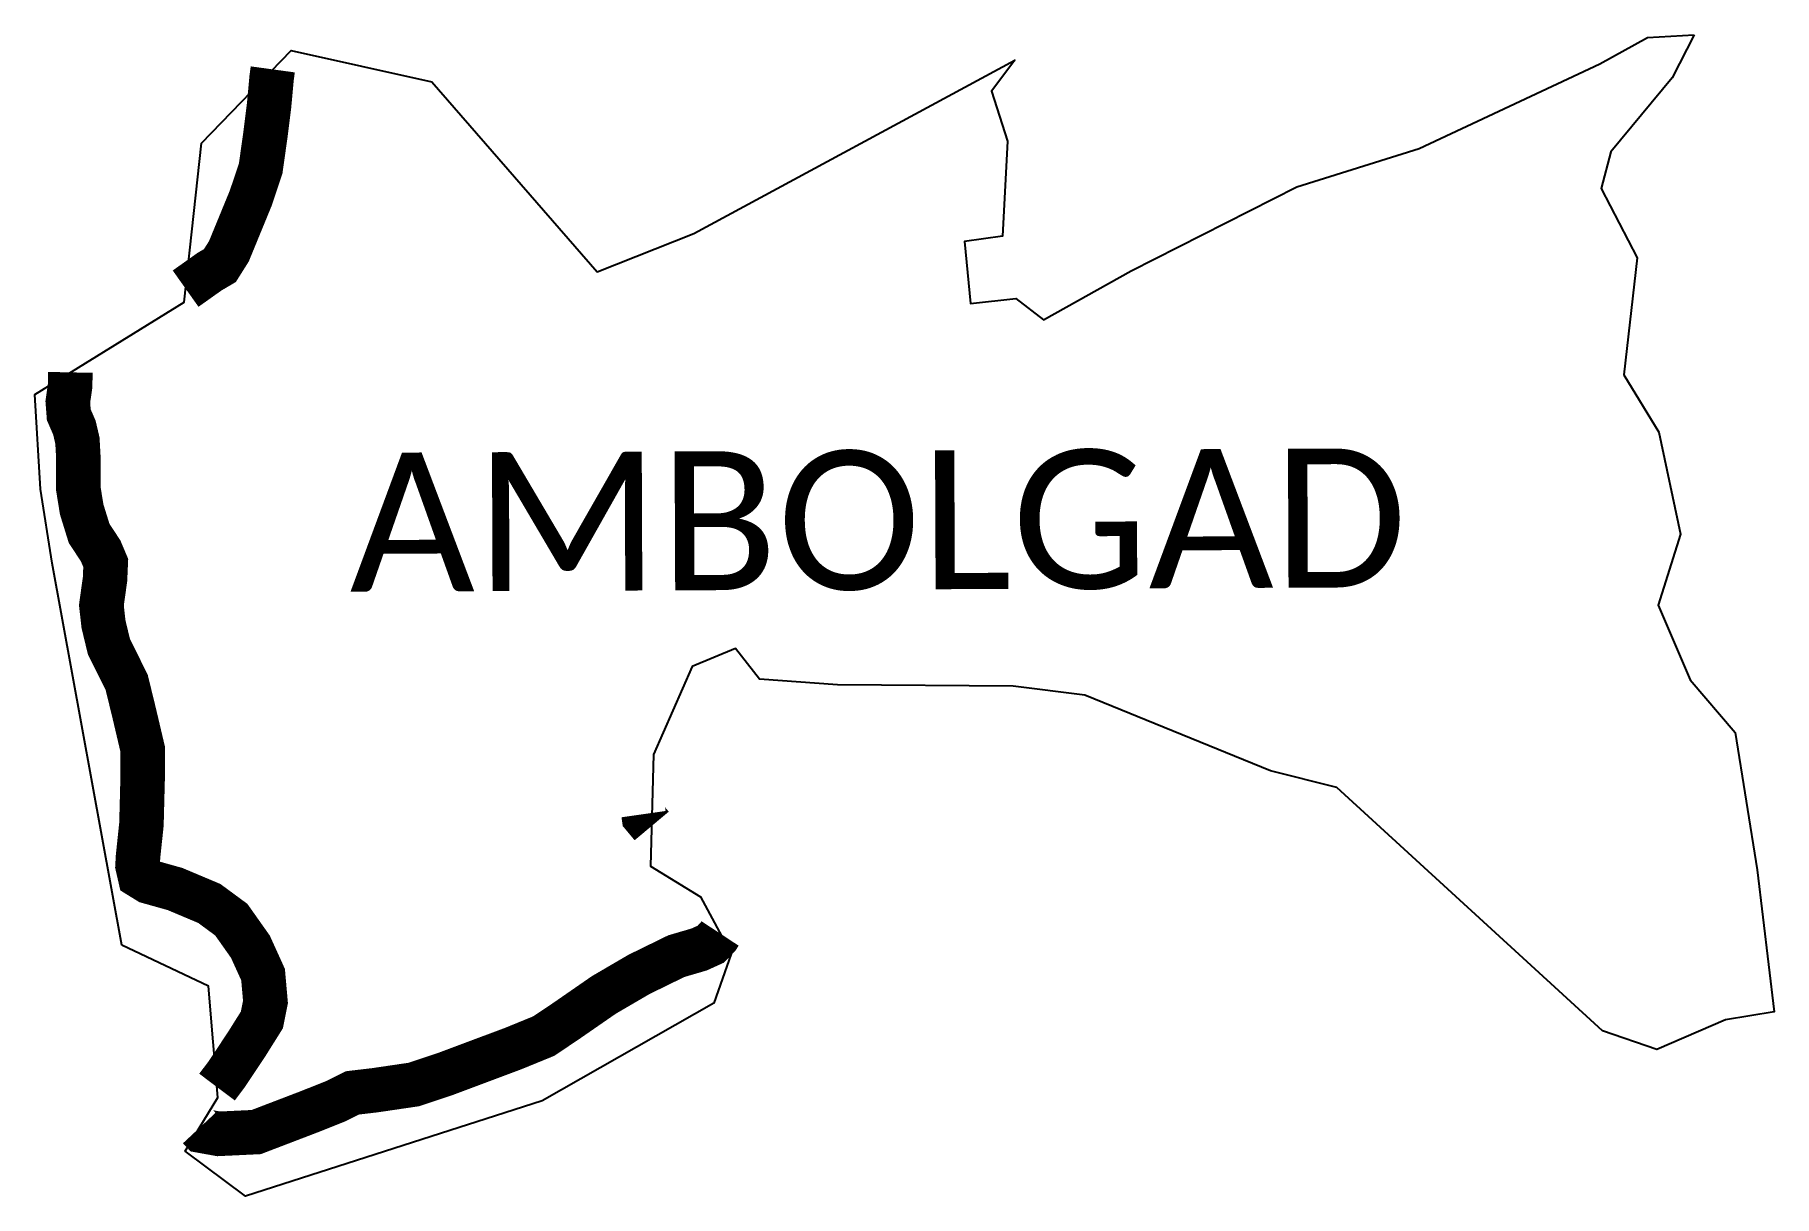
# Model space of a CAD drawing. Header units: metres. Extents: x 321038 to 322991, y 1840017 to 1841321.
import ezdxf

# ---------------------------------------------------------------- set-up
doc = ezdxf.new("R2010")
doc.units = ezdxf.units.M
doc.layers.add('NATURALLY PROTECTED', color=3, linetype='Continuous')
doc.layers.add('VILLAGE NAME', color=250, linetype='Continuous')
doc.styles.get("Standard").update_dxf_attribs({"font": 'simplex.shx'})

msp = doc.modelspace()

# ---------------------------------------------------------------- linework, layer by layer
at = {"color": 4, "flags": 128}
for points in [[(322901.4, 1841321.4), (322876.9, 1841273.2), (322808, 1841190.2), (322797.1, 1841148.7), (322837.3, 1841070.9), (322822.4, 1840939.7), (322861.8, 1840875.3), (322886, 1840760.6), (322860.9, 1840681), (322897.1, 1840597), (322947.4, 1840538), (322972.4, 1840383.8), (322991.4, 1840224.3), (322936.8, 1840215.6), (322859.6, 1840182), (322798.4, 1840202.9), (322500.2, 1840476.4), (322425.7, 1840495.1), (322217.1, 1840579.9), (322136.5, 1840589.9), (321939.2, 1840591.7), (321851.5, 1840598.1), (321824.7, 1840632.3), (321776.1, 1840612.3), (321732.7, 1840513.5), (321729.4, 1840388), (321785.3, 1840353.6), (321819.8, 1840289.5), (321800.4, 1840234), (321607.5, 1840124.3), (321274.3, 1840017.4), (321206.5, 1840068.1), (321243.4, 1840128.1), (321232.7, 1840253.1), (321135.3, 1840299.2), (321057.2, 1840728.3), (321044.2, 1840811.2), (321037.7, 1840917.6), (321205.5, 1841021.4), (321224.8, 1841199.6), (321325.5, 1841303.8), (321483.5, 1841268.7), (321669.2, 1841055.3), (321778, 1841098.2), (322138.5, 1841293), (322112.4, 1841258.3), (322130.2, 1841202.1), (322124.7, 1841095.4), (322082.1, 1841089.5), (322088.7, 1841019.8), (322139.7, 1841025.5), (322170.7, 1841001.3), (322269.2, 1841056.6), (322455.1, 1841150.9), (322592.5, 1841193.9), (322795.4, 1841288.7), (322849, 1841318.5)], [(322849, 1841318.5), (322901.4, 1841321.4)]]:
    msp.add_lwpolyline(points, dxfattribs=at)
at = {"layer": 'NATURALLY PROTECTED', "const_width": 50, "flags": 128}
for points in [[(321305, 1841282.6), (321303.7, 1841273.1), (321300.9, 1841242.5), (321296.9, 1841210.3), (321291.4, 1841171.2), (321280.2, 1841137.9), (321255.7, 1841078.3), (321245.6, 1841062.3), (321234, 1841055.5), (321207.1, 1841036.4)], [(321077.7, 1840942.4), (321077.4, 1840927.4), (321074.8, 1840909.3), (321075.9, 1840894.8), (321082.2, 1840880.3), (321085.6, 1840865.7), (321086.6, 1840847.8), (321086.6, 1840811.9), (321090.4, 1840788.5), (321098.7, 1840761.7), (321111.7, 1840741.9), (321117.4, 1840728.4), (321116.6, 1840710.2), (321112.5, 1840680.8), (321114.9, 1840659.6), (321121, 1840634.3), (321140.9, 1840594.4), (321149.3, 1840560), (321158.8, 1840519.7), (321158.8, 1840484.9), (321157.5, 1840435), (321153.7, 1840399.1), (321153.1, 1840388.3), (321155.8, 1840376.5), (321165.2, 1840370.7), (321195.2, 1840362.3), (321233.7, 1840346.1), (321258.4, 1840327.9), (321279.9, 1840297.5), (321294.1, 1840266.2), (321296.8, 1840235.6), (321292.8, 1840215.4), (321275.9, 1840188.4), (321253, 1840154), (321242.4, 1840139.9)], [(321730.6, 1840433.1), (321727.5, 1840436.8), (321721.8, 1840443.6), (321721.4, 1840446.4)], [(321222.4, 1840093.9), (321225.3, 1840090.8), (321244.2, 1840087.4), (321286.4, 1840089.4), (321346.5, 1840112.4), (321376.3, 1840124.3), (321394.5, 1840133.4), (321419.9, 1840136.4), (321463.4, 1840142.8), (321498.8, 1840154.6), (321575.4, 1840183.3), (321609.4, 1840197.2), (321635, 1840214.4), (321676.9, 1840243.4), (321716.3, 1840266.4), (321758.2, 1840286.9), (321783.8, 1840294.4), (321797, 1840300.4), (321805.1, 1840308.9), (321807.4, 1840312.4)]]:
    msp.add_lwpolyline(points, dxfattribs=at)

# ---------------------------------------------------------------- texts
at = {"layer": 'VILLAGE NAME', "insert": (321390.7, 1840852.1), "char_height": 155.989, "attachment_point": 1, "rotation": 0.2435}
msp.add_mtext_dynamic_manual_height_columns('{\\fCalibri|b0|i0|c0|p34;AMBOLGAD}', width=1385.684, gutter_width=779.9, heights=[0], dxfattribs=at)

doc.saveas('drawing.dxf')
